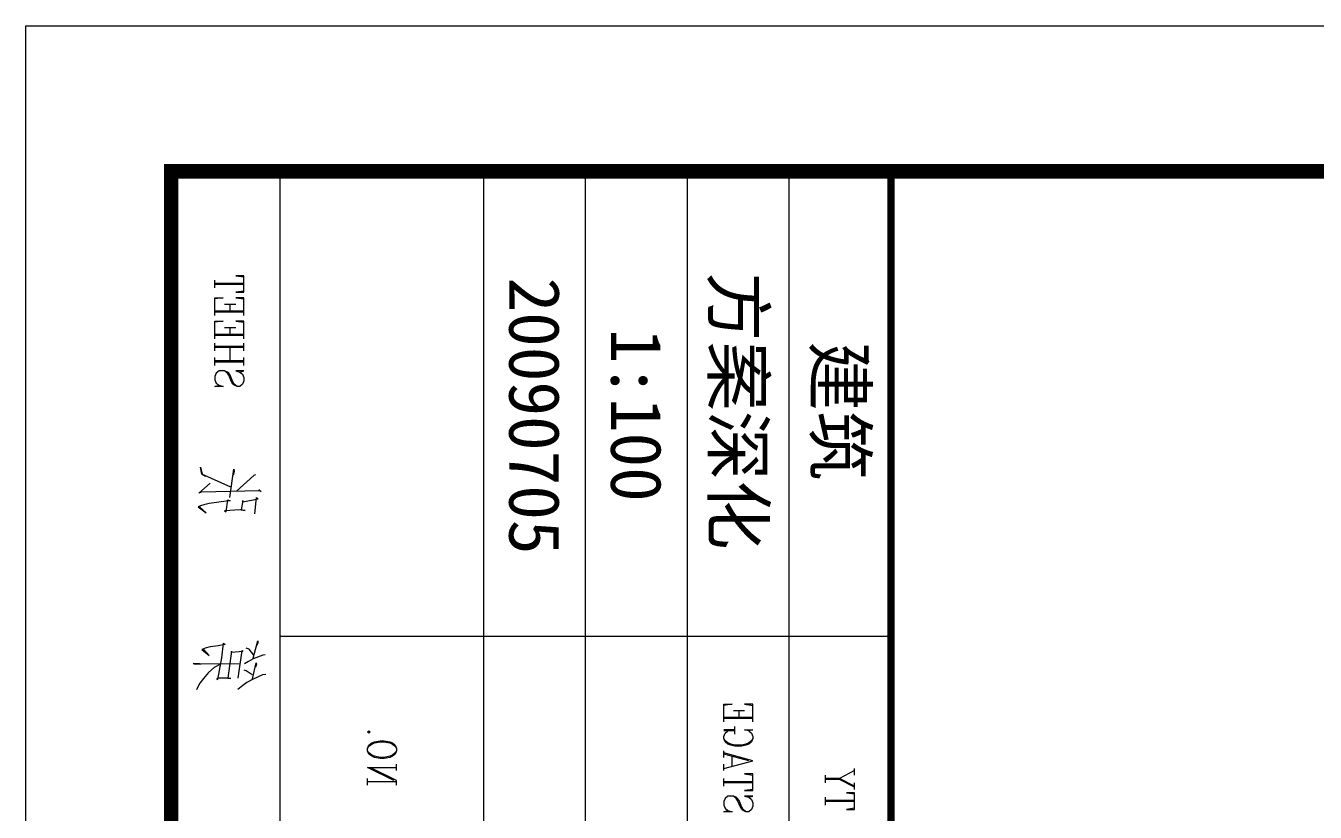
# Model space of a CAD drawing. Extents: x 1332633 to 1595679, y 264824 to 640777.
# Drawn here: x 1565979 to 1570413, y 325196 to 327899 of the extents above; entities that cross this region are included whole.
import ezdxf
from ezdxf.enums import TextEntityAlignment as Align

# ---------------------------------------------------------------- set-up
doc = ezdxf.new("R2010")
doc.units = 0
doc.header["$LTSCALE"] = 1000
doc.header["$MEASUREMENT"] = 0
doc.layers.add('_公共_图框', color=4, linetype='CONTINUOUS', lineweight=5)
doc.layers.add('A-Wall(建筑墙)', color=255, linetype='CONTINUOUS')
doc.styles.add('图框文字', font='SIMKAI.TTF')

# ---------------------------------------------------------------- blocks, each defined once
blk = doc.blocks.new('qqwqw')
at = {"layer": '_公共_图框'}
for p, q in [((-2100, 2975), (-2100, 875)), ((-2694, 2850.2), (-2636.9, 2850.2)), ((-2694, 2821.6), (-2694, 2850.2)), ((-2690.2, 2850.2), (-2694, 2821.6)), ((-2667.3, 2850.2), (-2667.3, 2750.1)), ((-2663.6, 2850.2), (-2663.6, 2750.1)), ((-2636.9, 2821.6), (-2640.8, 2850.2)), ((-2636.9, 2850.2), (-2636.9, 2821.6)), ((-2625.6, 2850.2), (-2602.6, 2850.2)), ((-2617.9, 2850.2), (-2591.2, 2797.8)), ((-2614.1, 2850.2), (-2587.4, 2797.8)), ((-2560.7, 2850.2), (-2587.4, 2797.8)), ((-2575.9, 2850.2), (-2553.2, 2850.2)), ((-2591.2, 2797.8), (-2591.2, 2750.1)), ((-2587.4, 2797.8), (-2587.4, 2750.1)), ((-2678.8, 2750.1), (-2652.1, 2750.1)), ((-2602.6, 2750.1), (-2575.9, 2750.1)), ((-4500, 2625), (-500, 2625)), ((-2694, 2495.4), (-2701.7, 2485.9)), ((-2701.7, 2485.9), (-2701.7, 2476.3)), ((-2682.5, 2500.1), (-2694, 2495.4)), ((-2671.3, 2500.1), (-2682.5, 2500.1)), ((-2659.8, 2495.4), (-2671.3, 2500.1)), ((-2652.1, 2485.9), (-2659.8, 2495.4)), ((-2652.1, 2485.9), (-2648.3, 2500.1)), ((-2648.3, 2471.5), (-2652.1, 2485.9)), ((-2648.3, 2500.1), (-2648.3, 2471.5)), ((-2629.3, 2500.1), (-2572.2, 2500.1)), ((-2629.3, 2471.5), (-2629.3, 2500.1)), ((-2625.6, 2500.1), (-2629.3, 2471.5)), ((-2602.6, 2500.1), (-2602.6, 2400.1)), ((-2598.9, 2500.1), (-2598.9, 2400.1)), ((-2572.2, 2471.5), (-2575.9, 2500.1)), ((-2572.2, 2500.1), (-2572.2, 2471.5)), ((-2553.2, 2400.1), (-2526.5, 2500.1)), ((-2526.5, 2500.1), (-2499.8, 2400.1)), ((-2526.5, 2485.9), (-2503.7, 2400.1)), ((-2469.3, 2485.9), (-2473.3, 2476.3)), ((-2461.8, 2495.4), (-2469.3, 2485.9)), ((-2465.6, 2485.9), (-2469.3, 2476.3)), ((-2458, 2495.4), (-2465.6, 2485.9)), ((-2450.3, 2500.1), (-2461.8, 2495.4)), ((-2450.3, 2500.1), (-2458, 2495.4)), ((-2442.8, 2500.1), (-2450.3, 2500.1)), ((-2431.3, 2495.4), (-2442.8, 2500.1)), ((-2423.6, 2485.9), (-2431.3, 2495.4)), ((-2419.9, 2500.1), (-2423.6, 2485.9)), ((-2423.6, 2485.9), (-2419.9, 2471.5)), ((-2419.9, 2471.5), (-2419.9, 2500.1)), ((-2393.2, 2500.1), (-2332.3, 2500.1)), ((-2381.9, 2500.1), (-2381.9, 2400.1)), ((-2378, 2500.1), (-2378, 2400.1)), ((-2332.3, 2471.5), (-2336.2, 2500.1)), ((-2332.3, 2500.1), (-2332.3, 2471.5)), ((-2701.7, 2476.3), (-2697.8, 2466.9)), ((-2701.7, 2476.3), (-2694, 2466.9)), ((-2697.8, 2466.9), (-2694, 2462.1)), ((-2694, 2466.9), (-2686.5, 2462.1)), ((-2694, 2462.1), (-2686.5, 2457.3)), ((-2686.5, 2462.1), (-2663.6, 2452.5)), ((-2686.5, 2457.3), (-2663.6, 2447.7)), ((-2663.6, 2452.5), (-2656, 2447.7)), ((-2663.6, 2447.7), (-2656, 2442.9)), ((-2656, 2447.7), (-2652.1, 2442.9)), ((-2656, 2442.9), (-2648.3, 2433.5)), ((-2652.1, 2442.9), (-2648.3, 2433.5)), ((-2473.3, 2476.3), (-2477, 2462.1)), ((-2477, 2462.1), (-2477, 2438.3)), ((-2469.3, 2476.3), (-2473.3, 2462.1)), ((-2473.3, 2462.1), (-2473.3, 2438.3)), ((-2378, 2452.5), (-2355.2, 2452.5)), ((-2355.2, 2471.5), (-2355.2, 2433.5)), ((-2701.7, 2428.7), (-2701.7, 2400.1)), ((-2697.8, 2414.3), (-2701.7, 2428.7)), ((-2701.7, 2400.1), (-2697.8, 2414.3)), ((-2690.2, 2404.9), (-2697.8, 2414.3)), ((-2678.8, 2400.1), (-2690.2, 2404.9)), ((-2667.3, 2400.1), (-2678.8, 2400.1)), ((-2656, 2404.9), (-2667.3, 2400.1)), ((-2648.3, 2414.3), (-2656, 2404.9)), ((-2648.3, 2433.5), (-2648.3, 2414.3)), ((-2614.1, 2400.1), (-2587.4, 2400.1)), ((-2560.7, 2400.1), (-2538, 2400.1)), ((-2545.5, 2428.7), (-2511.3, 2428.7)), ((-2515, 2400.1), (-2492.3, 2400.1)), ((-2477, 2438.3), (-2473.3, 2423.9)), ((-2473.3, 2438.3), (-2469.3, 2423.9)), ((-2473.3, 2423.9), (-2469.3, 2414.3)), ((-2469.3, 2423.9), (-2465.6, 2414.3)), ((-2469.3, 2414.3), (-2461.8, 2404.9)), ((-2465.6, 2414.3), (-2458, 2404.9)), ((-2461.8, 2404.9), (-2450.3, 2400.1)), ((-2458, 2404.9), (-2450.3, 2400.1)), ((-2450.3, 2400.1), (-2442.8, 2400.1)), ((-2442.8, 2400.1), (-2431.3, 2404.9)), ((-2435.1, 2438.3), (-2408.4, 2438.3)), ((-2431.3, 2404.9), (-2423.6, 2414.3)), ((-2423.6, 2438.3), (-2423.6, 2400.1)), ((-2419.9, 2438.3), (-2419.9, 2400.1)), ((-2393.2, 2400.1), (-2332.3, 2400.1)), ((-2332.3, 2428.7), (-2336.2, 2400.1)), ((-2332.3, 2400.1), (-2332.3, 2428.7)), ((-4500, 2275), (-500, 2275)), ((-4500, 1925), (-500, 1925)), ((-4500, 1575), (-500, 1575)), ((-2610.3, 1275.2), (-2595.1, 1275.2)), ((-2598.9, 1275.2), (-2598.9, 1175.1)), ((-2595.1, 1275.2), (-2549.4, 1184.7)), ((-2595.1, 1265.7), (-2549.4, 1175.1)), ((-2560.7, 1275.2), (-2538, 1275.2)), ((-2549.4, 1175.1), (-2549.4, 1275.2)), ((-2515, 1251.5), (-2519, 1232.3)), ((-2511.3, 1260.9), (-2515, 1251.5)), ((-2511.3, 1251.5), (-2515, 1232.3)), ((-2503.7, 1270.5), (-2511.3, 1260.9)), ((-2507.5, 1260.9), (-2511.3, 1251.5)), ((-2499.8, 1270.5), (-2507.5, 1260.9)), ((-2492.3, 1275.2), (-2503.7, 1270.5)), ((-2492.3, 1275.2), (-2499.8, 1270.5)), ((-2484.6, 1275.2), (-2492.3, 1275.2)), ((-2473.3, 1270.5), (-2484.6, 1275.2)), ((-2477, 1270.5), (-2484.6, 1275.2)), ((-2469.3, 1260.9), (-2477, 1270.5)), ((-2465.6, 1260.9), (-2473.3, 1270.5)), ((-2465.6, 1251.5), (-2469.3, 1260.9)), ((-2461.8, 1251.5), (-2465.6, 1260.9)), ((-2461.8, 1232.3), (-2465.6, 1251.5)), ((-2458, 1232.3), (-2461.8, 1251.5)), ((-2519, 1232.3), (-2519, 1218.1)), ((-2519, 1218.1), (-2515, 1198.9)), ((-2515, 1232.3), (-2515, 1218.1)), ((-2515, 1218.1), (-2511.3, 1198.9)), ((-2515, 1198.9), (-2511.3, 1189.5)), ((-2511.3, 1198.9), (-2507.5, 1189.5)), ((-2469.3, 1189.5), (-2465.6, 1198.9)), ((-2465.6, 1198.9), (-2461.8, 1218.1)), ((-2465.6, 1189.5), (-2461.8, 1198.9)), ((-2461.8, 1218.1), (-2461.8, 1232.3)), ((-2461.8, 1198.9), (-2458, 1218.1)), ((-2458, 1218.1), (-2458, 1232.3)), ((-2610.3, 1175.1), (-2587.4, 1175.1)), ((-2511.3, 1189.5), (-2503.7, 1179.9)), ((-2507.5, 1189.5), (-2499.8, 1179.9)), ((-2503.7, 1179.9), (-2492.3, 1175.1)), ((-2499.8, 1179.9), (-2492.3, 1175.1)), ((-2492.3, 1175.1), (-2484.6, 1175.1)), ((-2484.6, 1175.1), (-2473.3, 1179.9)), ((-2484.6, 1175.1), (-2477, 1179.9)), ((-2477, 1179.9), (-2469.3, 1189.5)), ((-2473.3, 1179.9), (-2465.6, 1189.5)), ((-2427.6, 1184.7), (-2431.3, 1179.9)), ((-2431.3, 1179.9), (-2427.6, 1175.1)), ((-2427.6, 1184.7), (-2427.6, 1184.7)), ((-2423.6, 1179.9), (-2427.6, 1184.7)), ((-2427.6, 1175.1), (-2423.6, 1179.9)), ((-4500, 875), (-500, 875)), ((-2231.1, 813.4), (-2246.9, 779.9)), ((-2229.6, 825.2), (-2231.1, 813.4)), ((-2163.6, 815.3), (-2176, 781.9)), ((-2162, 823.2), (-2163.6, 815.3)), ((-1626.8, 799.5), (-1637.9, 746.5)), ((-1622.2, 793.7), (-1626.8, 799.5)), ((-1598.5, 803.5), (-1603.3, 602.8)), ((-1601.6, 809.5), (-1595.5, 801.6)), ((-1595.5, 801.6), (-1598.5, 803.5)), ((-2258, 760.2), (-2267.4, 746.5)), ((-2246.9, 779.9), (-2258, 760.2)), ((-2245.3, 779.9), (-2190.3, 791.7)), ((-2231.1, 778), (-2217.1, 758.3)), ((-2217.1, 758.3), (-2215.4, 750.4)), ((-2195, 793.7), (-2204.5, 789.8)), ((-2190.3, 791.7), (-2195, 793.7)), ((-2185.6, 766.2), (-2193.5, 752.3)), ((-2176, 781.9), (-2185.6, 766.2)), ((-2174.5, 781.9), (-2114.8, 797.7)), ((-2163.6, 783.8), (-2143, 768.1)), ((-2143, 768.1), (-2139.9, 758.3)), ((-2121.1, 797.7), (-2132.1, 793.7)), ((-2114.8, 797.7), (-2121.1, 797.7)), ((-1677.3, 787.7), (-1622.2, 793.7)), ((-1664.6, 740.5), (-1666.1, 754.4)), ((-1666.1, 754.4), (-1664.6, 736.6)), ((-1546.5, 783.8), (-1600.1, 724.8)), ((-1543.4, 789.8), (-1546.5, 783.8)), ((-2267.4, 746.5), (-2281.6, 728.7)), ((-2242.3, 730.8), (-2147.8, 744.4)), ((-2195, 734.7), (-2193.5, 596.9)), ((-2150.9, 746.5), (-2154.1, 707.1)), ((-2147.8, 744.4), (-2150.9, 746.5)), ((-1664.6, 736.6), (-1667.8, 683.5)), ((-1631.6, 746.5), (-1664.6, 740.5)), ((-1637.9, 746.5), (-1631.6, 746.5)), ((-1622.2, 701.2), (-1524.6, 715)), ((-1532.5, 716.9), (-1545, 713)), ((-1524.6, 715), (-1532.5, 716.9)), ((-1232, 745.5), (-1239.7, 735.9)), ((-1239.7, 735.9), (-1239.7, 726.5)), ((-1239.7, 726.5), (-1232, 716.9)), ((-1239.7, 726.5), (-1236, 716.9)), ((-1236, 716.9), (-1232, 712.1)), ((-1220.7, 750.3), (-1232, 745.5)), ((-1232, 716.9), (-1224.5, 712.1)), ((-1232, 712.1), (-1224.5, 707.3)), ((-1224.5, 712.1), (-1201.6, 702.5)), ((-1209.3, 750.3), (-1220.7, 750.3)), ((-1197.8, 745.5), (-1209.3, 750.3)), ((-1190.3, 735.9), (-1197.8, 745.5)), ((-1190.3, 735.9), (-1186.3, 750.3)), ((-1186.3, 721.7), (-1190.3, 735.9)), ((-1186.3, 750.3), (-1186.3, 721.7)), ((-1167.3, 750.3), (-1140.6, 750.3)), ((-1155.9, 750.3), (-1155.9, 650.2)), ((-1152.1, 750.3), (-1152.1, 650.2)), ((-1117.9, 750.3), (-1091.2, 750.3)), ((-1106.4, 750.3), (-1106.4, 650.2)), ((-1102.7, 750.3), (-1102.7, 650.2)), ((-1076, 750.3), (-1015, 750.3)), ((-1064.5, 750.3), (-1064.5, 650.2)), ((-1060.7, 750.3), (-1060.7, 650.2)), ((-1038, 721.7), (-1038, 683.5)), ((-1015, 721.7), (-1018.8, 750.3)), ((-1015, 750.3), (-1015, 721.7)), ((-996.1, 750.3), (-935.1, 750.3)), ((-984.6, 750.3), (-984.6, 650.2)), ((-980.8, 750.3), (-980.8, 650.2)), ((-957.9, 721.7), (-957.9, 683.5)), ((-935.1, 721.7), (-938.9, 750.3)), ((-935.1, 750.3), (-935.1, 721.7)), ((-912.2, 750.3), (-916.1, 721.7)), ((-916.1, 721.7), (-916.1, 750.3)), ((-916.1, 750.3), (-859, 750.3)), ((-889.4, 750.3), (-889.4, 650.2)), ((-885.7, 750.3), (-885.7, 650.2)), ((-859, 721.7), (-862.8, 750.3)), ((-859, 750.3), (-859, 721.7)), ((-2246.9, 659.9), (-2173, 673.6)), ((-2242.3, 695.3), (-2243.8, 705.1)), ((-2243.8, 705.1), (-2242.3, 695.3)), ((-2149.4, 707.1), (-2242.3, 695.3)), ((-2242.3, 695.3), (-2242.3, 661.8)), ((-2195, 669.7), (-2206, 648.1)), ((-2173, 673.6), (-2122.7, 679.6)), ((-2154.1, 707.1), (-2149.4, 707.1)), ((-2127.3, 685.4), (-2132.1, 661.8)), ((-2122.7, 679.6), (-2127.3, 685.4)), ((-1670.9, 689.4), (-1630, 695.3)), ((-1667.8, 683.5), (-1670.9, 689.4)), ((-1634.6, 689.4), (-1642.5, 630.3)), ((-1633.1, 703.2), (-1634.6, 689.4)), ((-1630, 695.3), (-1633.1, 703.2)), ((-1585.9, 705.1), (-1541.9, 604.8)), ((-1236, 664.5), (-1239.7, 678.7)), ((-1239.7, 678.7), (-1239.7, 650.2)), ((-1224.5, 707.3), (-1201.6, 697.9)), ((-1201.6, 702.5), (-1194, 697.9)), ((-1201.6, 697.9), (-1194, 693.1)), ((-1194, 697.9), (-1190.3, 693.1)), ((-1194, 693.1), (-1186.3, 683.5)), ((-1190.3, 693.1), (-1186.3, 683.5)), ((-1186.3, 683.5), (-1186.3, 664.5)), ((-1152.1, 702.5), (-1106.4, 702.5)), ((-1060.7, 702.5), (-1038, 702.5)), ((-1015, 678.7), (-1018.8, 650.2)), ((-1015, 650.2), (-1015, 678.7)), ((-980.8, 702.5), (-957.9, 702.5)), ((-935.1, 678.7), (-938.9, 650.2)), ((-935.1, 650.2), (-935.1, 678.7)), ((-2245.3, 656), (-2246.9, 659.9)), ((-2242.3, 661.8), (-2245.3, 656)), ((-2223.3, 628.4), (-2243.8, 610.6)), ((-2206, 648.1), (-2223.3, 628.4)), ((-2144.6, 604.8), (-2165.1, 630.3)), ((-2165.1, 630.3), (-2143, 610.6)), ((-2135.2, 634.3), (-2139.9, 616.6)), ((-2132.1, 661.8), (-2135.2, 634.3)), ((-1642.5, 630.3), (-1647.3, 612.7)), ((-1606.4, 594.9), (-1571.8, 634.3)), ((-1239.7, 650.2), (-1236, 664.5)), ((-1228.3, 655), (-1236, 664.5)), ((-1216.8, 650.2), (-1228.3, 655)), ((-1205.5, 650.2), (-1216.8, 650.2)), ((-1194, 655), (-1205.5, 650.2)), ((-1186.3, 664.5), (-1194, 655)), ((-1167.3, 650.2), (-1140.6, 650.2)), ((-1117.9, 650.2), (-1091.2, 650.2)), ((-1076, 650.2), (-1015, 650.2)), ((-996.1, 650.2), (-935.1, 650.2)), ((-900.9, 650.2), (-874.2, 650.2)), ((-2272, 591), (-2283.2, 587)), ((-2259.6, 598.8), (-2272, 591)), ((-2243.8, 610.6), (-2259.6, 598.8)), ((-2195, 585.1), (-2193.5, 602.8)), ((-2191.8, 575.2), (-2195, 585.1)), ((-2193.5, 596.9), (-2191.8, 575.2)), ((-2139.9, 616.6), (-2144.6, 604.8)), ((-1653.6, 593), (-1674, 620.6)), ((-1674, 620.6), (-1653.6, 596.9)), ((-1650.4, 600.9), (-1653.6, 593)), ((-1653.6, 596.9), (-1650.4, 600.9)), ((-1647.3, 612.7), (-1650.4, 600.9)), ((-1603.3, 602.8), (-1606.4, 594.9)), ((-1541.9, 606.7), (-1548.2, 618.5)), ((-1516.8, 600.9), (-1541.9, 606.7)), ((-1541.9, 604.8), (-1516.8, 600.9))]:
    blk.add_line(p, q, dxfattribs=at)
blk.add_lwpolyline([(-63075, 0), (0, 0), (0, 29700), (-63075, 29700)], close=True, dxfattribs=at)
at = {"layer": '_公共_图框', "const_width": 50}
blk.add_lwpolyline([(-61825, 500), (-500, 500), (-500, 29200), (-61825, 29200)], close=True, dxfattribs=at)
at = {"layer": '_公共_图框', "const_width": 25}
blk.add_lwpolyline([(-4500, 2975), (-500, 2975)], dxfattribs=at)
at = {"layer": '_公共_图框', "style": '图框文字'}
for tag, height, p in [('建设单位', 250, (-2500, 19150)), ('合作单位', 250, (-2527, 16841.6)), ('项目名称', 250, (-2500, 15150)), ('项目编号', 250, (-2500, 13150)), ('建筑', 175, (-1300, 2800)), ('方案深化', 175, (-1300, 2450)), ('1:100', 175, (-1300, 2100)), ('20090705', 175, (-1300, 1750)), ('图号', 175, (-1300, 1225))]:
    blk.add_attdef(tag, text='', height=height, dxfattribs=at).set_placement(p, align=Align.MIDDLE_CENTER)

msp = doc.modelspace()

# ---------------------------------------------------------------- block references
at = {"layer": 'A-Wall(建筑墙)'}
ref = msp.add_blockref('qqwqw', (1565979, 327899.3, 0), dxfattribs=dict(at, xscale=-1, rotation=270))
ref.add_attrib('20090705', '20090705', dxfattribs={"layer": '_公共_图框', "height": 175, "rotation": 270, "style": '图框文字'}).set_placement((1567729, 326557.7, 0), align=Align.MIDDLE_CENTER)
ref.add_attrib('1:100', '1:100', dxfattribs={"layer": '_公共_图框', "height": 175, "rotation": 270, "style": '图框文字'}).set_placement((1568079, 326560.6, 0), align=Align.MIDDLE_CENTER)
ref.add_attrib('方案深化', '方案深化', dxfattribs={"layer": '_公共_图框', "height": 175, "rotation": 270, "style": '图框文字'}).set_placement((1568429, 326575.7, 0), align=Align.MIDDLE_CENTER)
ref.add_attrib('建筑', '建筑', dxfattribs={"layer": '_公共_图框', "height": 175, "rotation": 270, "style": '图框文字'}).set_placement((1568779, 326575.7, 0), align=Align.MIDDLE_CENTER)

doc.saveas('drawing.dxf')
